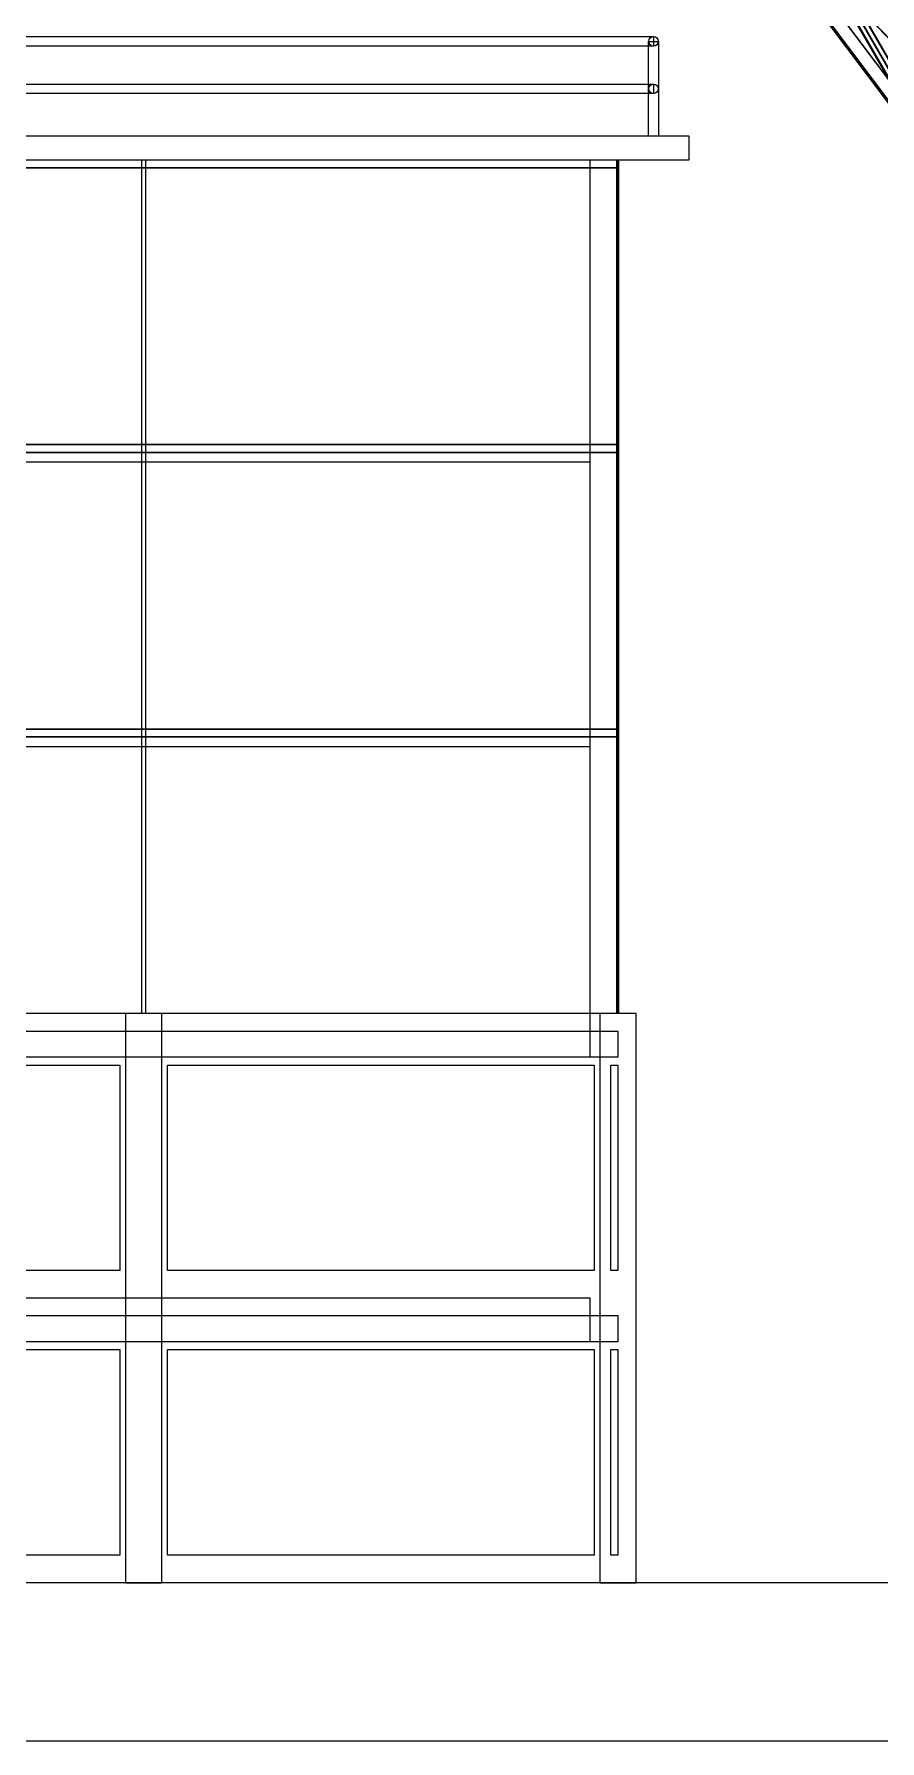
# Model space of a CAD drawing. Header units: millimetres. Extents: x -48000 to 1060615, y -2000 to 333000.
# Drawn here: x 16614 to 27314, y -2000 to 19591 of the extents above; entities that cross this region are included whole.
import ezdxf

# ---------------------------------------------------------------- set-up
doc = ezdxf.new("R2010")
doc.units = ezdxf.units.MM
doc.layers.add('D-STR-BASE', color=7, linetype='Continuous', lineweight=25)
doc.layers.add('D-STR-STRC', color=7, linetype='Continuous', lineweight=25)

msp = doc.modelspace()

# ---------------------------------------------------------------- linework, layer by layer
at = {"layer": 'D-STR-BASE'}
for points in [[(-24450, 19560), (24450, 19560), (24450, 19440), (-24450, 19440)], [(24450, 19440), (-24450, 19440), (-24450, 19560), (24450, 19560)], [(24385, 18300), (24385, 19500), (24515, 19500), (24515, 18300)], [(24385, 18300), (24385, 19500), (24515, 19500), (24515, 18300)], [(-24450, 18960), (24450, 18960), (24450, 18840), (-24450, 18840)], [(24450, 18840), (-24450, 18840), (-24450, 18960), (24450, 18960)], [(-24900, 18000), (24900, 18000), (24900, 18300), (-24900, 18300)], [(-24000, 17900), (-24000, 18000), (24000, 18000), (24000, 17900)], [(-24000, 17900), (-24000, 18000), (24000, 18000), (24000, 17900)], [(17975, 7200), (17975, 18000), (18025, 18000), (18025, 7200)], [(17975, 7200), (17975, 18000), (18025, 18000), (18025, 7200)], [(23650, 17900), (23650, 18000), (24000, 18000), (24000, 17900)], [(23986, 7200), (23986, 18000), (24006, 18000), (24006, 7200)], [(23986, 7200), (23986, 18000), (24006, 18000), (24006, 7200)], [(23986, 7200), (23986, 18000), (24006, 18000), (24006, 7200)], [(23986, 7200), (23986, 18000), (24006, 18000), (24006, 7200)], [(23986, 7200), (23986, 18000), (24006, 18000), (24006, 7200)], [(23986, 7200), (23986, 18000), (24006, 18000), (24006, 7200)], [(23986, 7200), (23986, 18000), (24006, 18000), (24006, 7200)], [(-24000, 14400), (-24000, 17900), (24000, 17900), (24000, 14400)], [(-24000, 14400), (-24000, 17900), (24000, 17900), (24000, 14400)], [(23650, 14400), (23650, 17900), (24000, 17900), (24000, 14400)], [(-24000, 14300), (-24000, 14400), (24000, 14400), (24000, 14300)], [(-24000, 14300), (-24000, 14400), (24000, 14400), (24000, 14300)], [(-24000, 10800), (-24000, 14300), (24000, 14300), (24000, 10800)], [(-24000, 10800), (-24000, 14300), (24000, 14300), (24000, 10800)], [(-23650, 14180), (23650, 14180), (23650, 14400), (-23650, 14400)], [(23650, 14300), (23650, 14400), (24000, 14400), (24000, 14300)], [(23650, 10800), (23650, 14300), (24000, 14300), (24000, 10800)], [(-24000, 10700), (-24000, 10800), (24000, 10800), (24000, 10700)], [(-24000, 10700), (-24000, 10800), (24000, 10800), (24000, 10700)], [(-23650, 10580), (23650, 10580), (23650, 10800), (-23650, 10800)], [(23650, 10700), (23650, 10800), (24000, 10800), (24000, 10700)], [(-24000, 7200), (-24000, 10700), (24000, 10700), (24000, 7200)], [(-24000, 7200), (-24000, 10700), (24000, 10700), (24000, 7200)], [(23650, 7200), (23650, 10700), (24000, 10700), (24000, 7200)], [(-23650, 6980), (23650, 6980), (23650, 7200), (-23650, 7200)], [(17770, 0), (18230, 0), (18230, 7200), (17770, 7200)], [(17770, 0), (18230, 0), (18230, 7200), (17770, 7200)], [(23770, 0), (24230, 0), (24230, 7200), (23770, 7200)], [(23770, 0), (24230, 0), (24230, 7200), (23770, 7200)], [(23770, 0), (24230, 0), (24230, 7200), (23770, 7200)], [(23770, 0), (24230, 0), (24230, 7200), (23770, 7200)], [(23770, 0), (24230, 0), (24230, 7200), (23770, 7200)], [(23770, 0), (24230, 0), (24230, 7200), (23770, 7200)], [(23770, 0), (24230, 0), (24230, 7200), (23770, 7200)], [(23770, 0), (24230, 0), (24230, 7200), (23770, 7200)], [(23770, 0), (24230, 0), (24230, 7200), (23770, 7200)], [(-24000, 6650), (-24000, 6980), (24000, 6980), (24000, 6650)], [(-24000, 6650), (-24000, 6980), (24000, 6980), (24000, 6650)], [(23650, 6650), (23650, 6980), (24000, 6980), (24000, 6650)], [(12300, 3950), (12300, 6550), (17700, 6550), (17700, 3950)], [(12300, 3950), (12300, 6550), (17700, 6550), (17700, 3950)], [(18300, 3950), (18300, 6550), (23700, 6550), (23700, 3950)], [(18300, 3950), (18300, 6550), (23700, 6550), (23700, 3950)], [(23910, 3950), (23910, 6550), (24000, 6550), (24000, 3950)], [(23910, 3950), (23910, 6550), (24000, 6550), (24000, 3950)], [(23910, 3950), (23910, 6550), (24000, 6550), (24000, 3950)], [(23910, 3950), (23910, 6550), (24000, 6550), (24000, 3950)], [(23910, 3950), (23910, 6550), (24000, 6550), (24000, 3950)], [(23910, 3950), (23910, 6550), (24000, 6550), (24000, 3950)], [(23910, 3950), (23910, 6550), (24000, 6550), (24000, 3950)], [(23910, 3950), (23910, 6550), (24000, 6550), (24000, 3950)], [(-23650, 3380), (23650, 3380), (23650, 3600), (-23650, 3600)], [(-24000, 3050), (-24000, 3380), (24000, 3380), (24000, 3050)], [(-24000, 3050), (-24000, 3380), (24000, 3380), (24000, 3050)], [(23650, 3050), (23650, 3380), (24000, 3380), (24000, 3050)], [(12300, 350), (12300, 2950), (17700, 2950), (17700, 350)], [(12300, 350), (12300, 2950), (17700, 2950), (17700, 350)], [(18300, 350), (18300, 2950), (23700, 2950), (23700, 350)], [(18300, 350), (18300, 2950), (23700, 2950), (23700, 350)], [(23910, 350), (23910, 2950), (24000, 2950), (24000, 350)], [(23910, 350), (23910, 2950), (24000, 2950), (24000, 350)], [(23910, 350), (23910, 2950), (24000, 2950), (24000, 350)], [(23910, 350), (23910, 2950), (24000, 2950), (24000, 350)], [(23910, 350), (23910, 2950), (24000, 2950), (24000, 350)], [(23910, 350), (23910, 2950), (24000, 2950), (24000, 350)], [(23910, 350), (23910, 2950), (24000, 2950), (24000, 350)], [(23910, 350), (23910, 2950), (24000, 2950), (24000, 350)], [(-48000, -2000), (48000, -2000), (48000, 0), (-48000, 0)]]:
    msp.add_lwpolyline(points, close=True, dxfattribs=at)
for centre in [(24450, 19500), (24450, 18900)]:
    msp.add_circle(centre, 60, dxfattribs=at)
at = {"layer": 'D-STR-STRC'}
for points in [[(24073.67, 25071.96), (28555.65, 17322.44)], [(28556.84, 17317.58), (24074.86, 25067.1)], [(24076.05, 25062.25), (28558.03, 17312.73)], [(28559.22, 17307.87), (24077.24, 25057.39)], [(23968.61, 25014.84), (28450.58, 17265.32)], [(28451.77, 17260.47), (23969.8, 25009.99)], [(23970.99, 25005.14), (28452.96, 17255.62)], [(28454.15, 17250.76), (23972.18, 25000.28)], [(23684.57, 23690.47), (28504.9, 17286.6)], [(28504.9, 17286.6), (23684.57, 23690.47)], [(23689.24, 23709.07), (28510.89, 17304.94)], [(28510.89, 17304.94), (23689.24, 23709.07)]]:
    msp.add_lwpolyline(points, dxfattribs=at)
for points in [[(24021.83, 25041.02), (23683.47, 23695.37), (28503.8, 17291.5)], [(24022.93, 25036.12), (23684.57, 23690.47), (28504.9, 17286.6)], [(28504.9, 17286.6), (24022.93, 25036.12), (23684.57, 23690.47)], [(28506, 17281.69), (24024.02, 25031.21), (23685.66, 23685.56)], [(24021.64, 25040.92), (28503.62, 17291.4), (28841.98, 18327.68)], [(24022.93, 25036.12), (28504.9, 17286.6), (28843.26, 18322.87)], [(28504.9, 17286.6), (28843.26, 18322.87), (24022.93, 25036.12)], [(28506.18, 17281.8), (28844.54, 18318.07), (24024.21, 25031.32)], [(28842.01, 18327.67), (28503.65, 17291.39), (23683.31, 23695.26)], [(23684.57, 23690.47), (28843.26, 18322.87), (28504.9, 17286.6)], [(28843.26, 18322.87), (28504.9, 17286.6), (23684.57, 23690.47)], [(23685.82, 23685.67), (28844.52, 18318.08), (28506.15, 17281.8)], [(28640.09, 18280.99), (28441.14, 17671.67), (25606.84, 21437.06)], [(25608.1, 21432.27), (28641.34, 18276.19), (28442.39, 17666.87)], [(28641.34, 18276.19), (28442.39, 17666.87), (25608.1, 21432.27)], [(25609.35, 21427.47), (28642.6, 18271.4), (28443.64, 17662.08)]]:
    msp.add_lwpolyline(points, close=True, dxfattribs=at)

doc.saveas('drawing.dxf')
